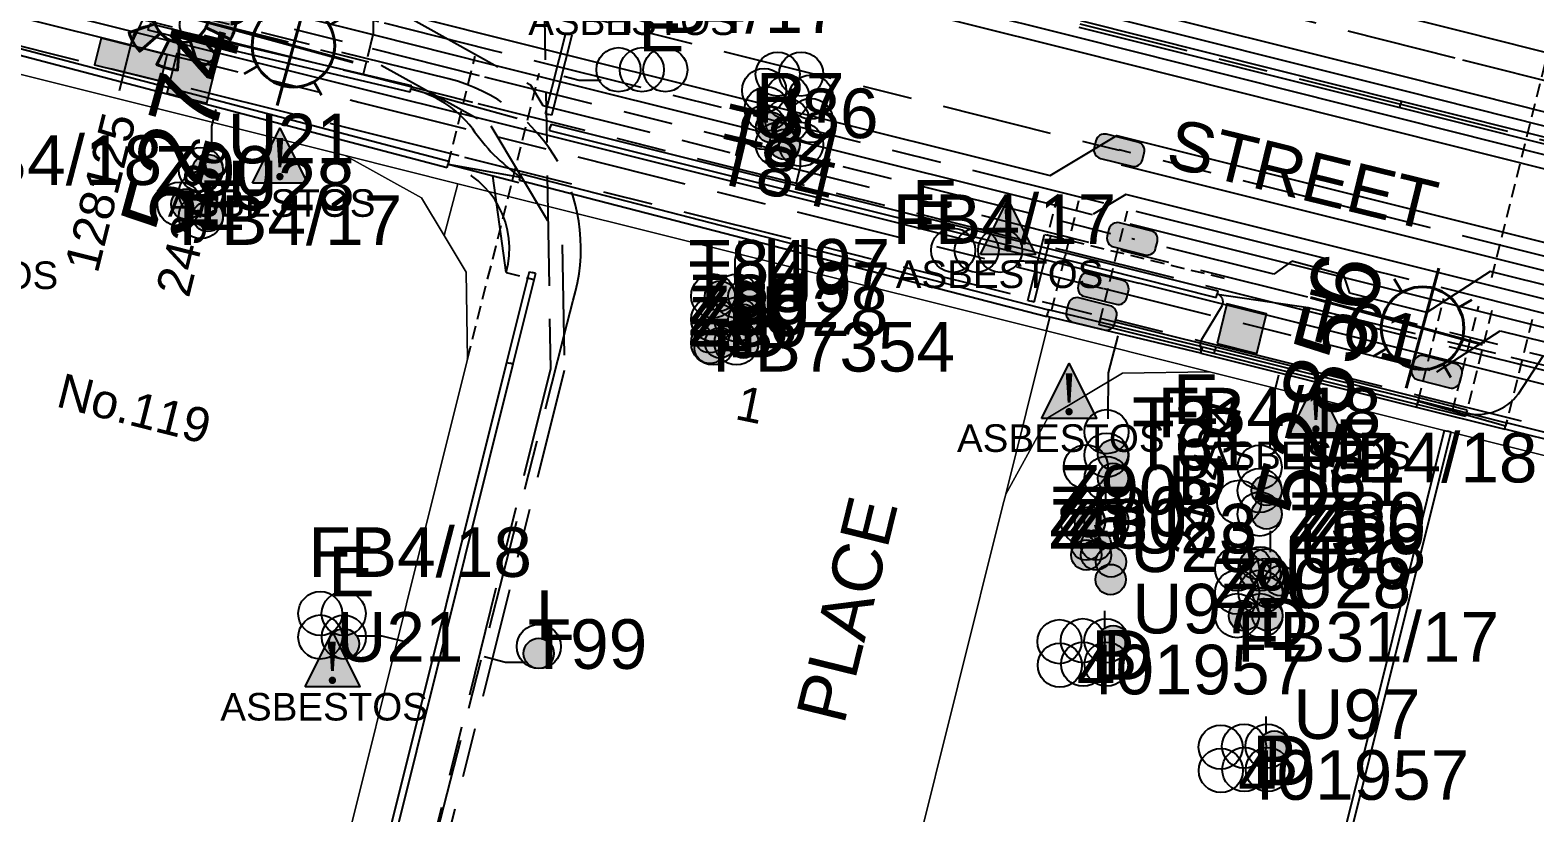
# Model space of a CAD drawing. Header units: metres. Extents: x 313711 to 315840, y 6256069 to 6257554.
# Drawn here: x 315315.6 to 315370.2, y 6256482.2 to 6256510.6 of the extents above; entities that cross this region are included whole.
import ezdxf
from ezdxf.enums import TextEntityAlignment as Align

# ---------------------------------------------------------------- set-up
doc = ezdxf.new("R2010")
doc.units = ezdxf.units.M
doc.linetypes.add('Cable Exist UG', pattern=[8.2, 4, -1.2, 1.8, -1.2])
doc.linetypes.add('DASHED', pattern=[0.75, 0.5, -0.25])
doc.layers.get('0').update_dxf_attribs({"color": 6})
for name, color, linetype in [('_User DUCT CONFIGS', 7, 'Continuous'), ('_User EARTHING', 7, 'Continuous'), ('Duct_SP_EXT', 7, 'Continuous'), ('Equip_HV_EXT', 7, 'Continuous'), ('Equip_LV_EXT', 7, 'Continuous'), ('Equip_SP_SL_EXT', 7, 'Continuous'), ('Mains_HV_EXT', 7, 'Continuous'), ('Mains_HV_MOD', 3, 'Continuous'), ('Mains_LV_EXT', 7, 'Continuous'), ('Mains_SL_EXT', 7, 'Continuous'), ('Mains_TR_EXT', 7, 'Continuous'), ('SupportsUG_SP_LV_EXT', 7, 'Continuous'), ('SupportsUG_SP_LV_SL_EXT', 7, 'Continuous'), ('Trench_SP_EXT', 7, 'Continuous'), ('UG_Details_SP_MISC', 7, 'Continuous')]:
    doc.layers.add(name, color=color, linetype=linetype)
for name, color, linetype, lineweight in [('Cadastre Land Parcels_SP_EXT', 9, 'Continuous', 5), ('Cadastre Road Names_SP_HV_LV_SL_EXT', 9, 'Continuous', 5), ('Cadastre Roads_SP_EXT', 9, 'Continuous', 5)]:
    doc.layers.add(name, color=color, linetype=linetype, lineweight=lineweight)
doc.layers.add('UNKNOWN_FEATURES', color=1, linetype='DASHED', plot=False)
doc.styles.add('COLUMN_LABEL', font='arial.ttf')
doc.styles.add('iecARIAL', font='arial.ttf', dxfattribs={"height": 2})
doc.styles.add('iecNAME', font='times.ttf')
doc.styles.add('POLE_LABEL', font='arial.ttf')
doc.styles.get("Standard").update_dxf_attribs({"font": 'arial.ttf'})
doc.linetypes.add('Cable E UG', pattern='A,6,-0.5,["E",Standard,S=1.7,R=0,X=0.5,Y=-1],-2.9', length=9.4)
doc.linetypes.add('Cable P UG', pattern='A,6,-0.5,["P",Standard,S=1.7,R=0,X=0.5,Y=-1],-2.9', length=9.4)

# ---------------------------------------------------------------- blocks, each defined once
blk = doc.blocks.new('COLUMN_EXT')
blk.add_hatch(color=256).paths.add_polyline_path([(-1.49, 1.48), (-1.49, -1.49), (1.48, -1.49), (1.48, 1.48)])
blk.add_lwpolyline([(-1.49, -1.49), (1.48, -1.49), (1.48, 1.48), (-1.49, 1.48)], close=True)
for tag, height, style, flags, p in [('ASSET_NUM', 2.5, 'COLUMN_LABEL', 8, (2, 2)), ('STRUCTURE_PLANT_NUMBER', 0.2, 'POLE_LABEL', 9, (1.81, 0.03)), ('STREET_CODE', 0.2, 'COLUMN_LABEL', 9, (1.81, -0.2))]:
    blk.add_attdef(tag, text='', height=height, dxfattribs=dict(style=style, flags=flags)).set_placement(p, align=Align.MIDDLE_LEFT)
at = {"flags": 9}
for tag, p in [('COLUMN_TYPE', (1.81, -0.4)), ('OWNED_BY', (1.81, -0.6)), ('STATE', (1.81, -0.8)), ('USAGE', (1.81, -1)), ('STREETNAME', (1.81, -1.6)), ('SUBURB', (1.81, -1.8)), ('LEGEND', (1.81, -1.2)), ('LOCATION', (1.81, -1.4)), ('NOTES', (1.81, -2))]:
    blk.add_attdef(tag, text='', height=0.2, dxfattribs=at).set_placement(p, align=Align.MIDDLE_LEFT)
at = {"flags": 1}
blk.add_attdef('Z', (1.81, -2.35), '', height=0.2, dxfattribs=at)
blk = doc.blocks.new('PILLAR_EXT')
blk.add_hatch(color=256).paths.add_polyline_path([(-2.475, 0.99), (-2.475, -0.99), (2.475, -0.99), (2.475, 0.99)])
blk.add_lwpolyline([(-2.475, -0.99), (2.475, -0.99), (2.475, 0.99), (-2.475, 0.99)], close=True)
at = {"style": 'iecARIAL', "flags": 8}
blk.add_attdef('ASSET_NUM', (1.5, 3.5), '', height=2.5, dxfattribs=at)
for tag, p, flags in [('OWNED_BY', (0, -0.2), 9), ('STATE', (0, -0.4), 9), ('SUPPORT_TYPE', (0, -0.6), 9), ('USAGE', (0, -0.8), 9), ('LEGEND', (0, -1), 9), ('LOCATION', (0, -1.2), 9), ('STREETNAME', (0, -1.8), 9), ('SUBURB', (0, -2), 1), ('NOTES', (0, -1.4), 9), ('PARENT', (0, -1.6), 9)]:
    blk.add_attdef(tag, p, '', height=0.2, dxfattribs=dict(flags=flags))
blk = doc.blocks.new('DUCT_EXT')
blk.add_circle((0, 0.8), 0.8)
at = {"flags": 1}
blk.add_attdef('Z', (0, 0), '', height=0.2, dxfattribs=at)
at = {"flags": 9}
for tag, p in [('DUCT_CODE', (0, 0)), ('XSECT_TYPE', (0, -0.2)), ('STATE', (0, -0.6)), ('FB_REFERENCE', (0, -0.4)), ('NOTES', (0, -0.8))]:
    blk.add_attdef(tag, text='', height=0.2, dxfattribs=at).set_placement(p, align=Align.MIDDLE_LEFT)
blk = doc.blocks.new('SL_LANTERN_EXT')
at = {"lineweight": 40}
for p, q in [((0, 1.968), (0, 6.468)), ((-1.459, 5.676), (-1.061, 5.278)), ((1.458, 5.676), (1.06, 5.278)), ((-2.25, 4.218), (2.25, 4.218)), ((-1.459, 2.759), (-1.061, 3.157)), ((1.458, 2.759), (1.06, 3.157)), ((0, 0), (0, 2.721))]:
    blk.add_line(p, q, dxfattribs=at)
blk.add_circle((0, 4.218), 1.5, dxfattribs=at)
at = {"style": 'iecARIAL', "flags": 8}
blk.add_attdef('ASSET_NUM', (1.5, 1.5), '', height=2.5, dxfattribs=at)
for tag, p, height, flags in [('CONSTRUCTED_VOLTAGE', (0.981, -0.653), 0.2, 9), ('CONTROL_TYPE', (0.981, -0.853), 0.2, 9), ('LANTERN_PURPOSE', (0.981, -1.053), 0.2, 9), ('LANTERN_TYPE', (0.981, -1.253), 0.2, 9), ('LNUMBER', (2.181, -3.253), 2.5, 8), ('OPERATING_VOLTAGE', (0.981, -1.653), 0.2, 9), ('NO_PHASES', (0.981, -1.453), 0.2, 9), ('ORIENTATION', (0.981, -1.853), 0.2, 9), ('OWNED_BY', (0.981, -2.053), 0.2, 9), ('STATE', (0.981, -2.253), 0.2, 9), ('CEXIST', (0.981, -2.653), 0.2, 9), ('CNEW', (0.981, -2.853), 0.2, 9), ('USAGE', (0.981, -2.453), 0.2, 9), ('CNUMBER', (0.981, -3.053), 0.2, 9), ('CREMOVE', (0.981, -3.253), 0.2, 9), ('CREPLACE', (0.981, -3.453), 0.2, 9), ('LKINGHEIGHT', (0.981, -3.653), 0.2, 9), ('LBRACKET', (0.981, -3.853), 0.2, 9), ('LBRACKETVOCAB', (0.981, -4.053), 0.2, 9), ('LCATEGORY', (0.981, -4.253), 0.2, 9), ('LCHARGE1', (0.981, -4.453), 0.2, 9), ('LCHARGE1PERCENT', (0.981, -4.653), 0.2, 9), ('LCHARGE2', (0.981, -4.853), 0.2, 9), ('LCHARGE2PERCENT', (0.981, -5.053), 0.2, 9), ('LCHARGE3', (0.981, -5.253), 0.2, 9), ('LCHARGE3PERCENT', (0.981, -5.453), 0.2, 9), ('LEXIST', (0.981, -5.653), 0.2, 9), ('LLAMP', (0.981, -5.853), 0.2, 9), ('LLAMPVOCAB', (0.981, -6.053), 0.2, 9), ('LMAST', (0.981, -6.253), 0.2, 9), ('LMASTVOCAB', (0.981, -6.453), 0.2, 9), ('LNEW', (0.981, -6.653), 0.2, 9), ('LANTNUMBER', (0.981, -6.853), 0.2, 9), ('LOUTREACH', (0.981, -7.253), 0.2, 9), ('LOUTREACHVOCAB', (0.981, -7.453), 0.2, 9), ('LRATECODE', (0.981, -7.653), 0.2, 9), ('LREMOVE', (0.981, -7.853), 0.2, 9), ('LREPLACE', (0.981, -8.053), 0.2, 9), ('LTYPE', (0.981, -8.253), 0.2, 9), ('LTYPEVOCAB', (0.981, -8.453), 0.2, 9), ('LEGEND', (0.981, -8.653), 0.2, 9), ('LOCATION', (0.981, -8.853), 0.2, 9), ('STREETNAME', (0.981, -9.253), 0.2, 9), ('SUBURB', (0.981, -9.453), 0.2, 1), ('NOTES', (0.981, -9.053), 0.2, 9)]:
    blk.add_attdef(tag, p, '', height=height, dxfattribs=dict(flags=flags))
blk = doc.blocks.new('SL_NIGHTWATCH_EXT')
at = {"lineweight": 40}
h = blk.add_hatch(color=256, dxfattribs=at)
h.paths.add_polyline_path([(0.387, 1.962, 0.098491), (-0.394, 1.961), (-0.197, 0.98, -0.098491), (0.193, 0.981)])
h.paths.add_polyline_path([(0.554, 0.832, -0.098491), (0.83, 0.557), (1.661, 1.114, 0.098491), (1.108, 1.665)])
h.paths.add_polyline_path([(0.98, 0.197, -0.098491), (0.981, -0.193), (1.962, -0.387, 0.098491), (1.961, 0.394)])
h.paths.add_polyline_path([(0.832, -0.554, -0.098491), (0.557, -0.83), (1.114, -1.661, 0.098491), (1.665, -1.108)])
h.paths.add_polyline_path([(-0.193, -0.981), (-0.387, -1.962, 0.098491), (0.394, -1.961), (0.197, -0.98, -0.098491)])
h.paths.add_polyline_path([(-0.83, -0.557), (-1.661, -1.114, 0.098491), (-1.108, -1.665), (-0.554, -0.832, -0.098491)])
h.paths.add_polyline_path([(-0.981, 0.193), (-1.962, 0.387, 0.098491), (-1.961, -0.394), (-0.98, -0.197, -0.098491)])
h.paths.add_polyline_path([(-1.114, 1.661, 0.098491), (-1.665, 1.108), (-0.832, 0.554, -0.098491), (-0.557, 0.83)])
for p, q in [((-1.103, 1.644), (-1.103, 1.644, 0)), ((-1.165, 1.626), (-1.165, 1.626, 0)), ((1.082, 1.626), (1.082, 1.626, 0)), ((1.965, -0.374), (1.965, -0.374, 0)), ((-0.856, -0.574), (-0.856, -0.574, 0)), ((0.819, -0.574), (0.819, -0.574, 0)), ((1.131, -1.65), (1.131, -1.65, 0))]:
    blk.add_line(p, q, dxfattribs=at)
for points in [[(-0.557, 0.83, 0.098491), (-0.832, 0.554), (-1.665, 1.108, -0.098491), (-1.114, 1.661)], [(-0.197, 0.98, -0.098491), (0.193, 0.981), (0.387, 1.962, 0.098491), (-0.394, 1.961)], [(0.83, 0.557), (1.661, 1.114, 0.098491), (1.108, 1.665), (0.554, 0.832, -0.098491)], [(-0.981, 0.193, 0.098491), (-0.98, -0.197), (-1.961, -0.394, -0.098491), (-1.962, 0.387)], [(0.981, -0.193), (1.962, -0.387, 0.098491), (1.961, 0.394), (0.98, 0.197, -0.098491)], [(-0.83, -0.557, 0.098491), (-0.554, -0.832), (-1.108, -1.665, -0.098491), (-1.661, -1.114)], [(0.197, -0.98), (0.394, -1.961, -0.098491), (-0.387, -1.962), (-0.193, -0.981, 0.098491)], [(0.557, -0.83), (1.114, -1.661, 0.098491), (1.665, -1.108), (0.832, -0.554, -0.098491)]]:
    blk.add_lwpolyline(points, format="xyb", close=True, dxfattribs=at)
blk.add_circle((0, 0), 1, dxfattribs=at)
blk = doc.blocks.new('LV_STJ_EXT')
h = blk.add_hatch(color=256)
edge = h.paths.add_edge_path()
edge.add_ellipse((-0.586, 0.131), major_axis=(0.226, 0.226), ratio=1, start_angle=45, end_angle=135)
edge.add_line((-0.906, 0.131), (-0.906, -0.131))
edge.add_ellipse((-0.586, -0.131), major_axis=(0.226, 0.226), ratio=1, start_angle=135, end_angle=225)
edge.add_line((-0.586, -0.451), (0.586, -0.451))
edge.add_ellipse((0.586, -0.131), major_axis=(-0.226, 0.226), ratio=1, start_angle=135, end_angle=225)
edge.add_line((0.906, -0.131), (0.906, 0.131))
edge.add_ellipse((0.586, 0.131), major_axis=(-0.226, 0.226), ratio=1, start_angle=225, end_angle=315)
edge.add_line((0.586, 0.451), (-0.586, 0.451))
blk.add_lwpolyline([(-0.906, 0.131), (-0.906, -0.131, 0.414214), (-0.586, -0.451), (0.586, -0.451, 0.414214), (0.906, -0.131), (0.906, 0.131, 0.414214), (0.586, 0.451), (-0.586, 0.451, 0.414214)], format="xyb", close=True)
at = {"flags": 1}
blk.add_attdef('Z', (0, 0), '', height=0.2, dxfattribs=at)
at = {"flags": 9}
for tag, p in [('ORIENTATION', (0, 0)), ('USAGE', (0, -0.2)), ('LEGEND', (0, -0.4)), ('NOTES', (0, -0.6))]:
    blk.add_attdef(tag, text='', height=0.2, dxfattribs=at).set_placement(p, align=Align.MIDDLE_LEFT)
blk = doc.blocks.new('HV_STJ_EXT')
h = blk.add_hatch(color=256)
edge = h.paths.add_edge_path()
edge.add_ellipse((-0.586, 0.131), major_axis=(0.226, 0.226), ratio=1, start_angle=45, end_angle=135)
edge.add_line((-0.906, 0.131), (-0.906, -0.131))
edge.add_ellipse((-0.586, -0.131), major_axis=(0.226, 0.226), ratio=1, start_angle=135, end_angle=225)
edge.add_line((-0.586, -0.451), (0.586, -0.451))
edge.add_ellipse((0.586, -0.131), major_axis=(-0.226, 0.226), ratio=1, start_angle=135, end_angle=225)
edge.add_line((0.906, -0.131), (0.906, 0.131))
edge.add_ellipse((0.586, 0.131), major_axis=(-0.226, 0.226), ratio=1, start_angle=225, end_angle=315)
edge.add_line((0.586, 0.451), (-0.586, 0.451))
blk.add_lwpolyline([(-0.906, 0.131), (-0.906, -0.131, 0.414214), (-0.586, -0.451), (0.586, -0.451, 0.414214), (0.906, -0.131), (0.906, 0.131, 0.414214), (0.586, 0.451), (-0.586, 0.451, 0.414214)], format="xyb", close=True)
for tag, flags, p in [('ORIENTATION', 9, (1.5, 0)), ('USAGE', 9, (1.5, -0.2)), ('LEGEND', 9, (1.5, -0.4)), ('NOTES', 9, (1.5, -0.6)), ('Z', 1, (1.5, -0.8))]:
    blk.add_attdef(tag, text='', height=0.2, dxfattribs=dict(flags=flags)).set_placement(p, align=Align.MIDDLE_LEFT)
blk = doc.blocks.new('WARNING_FEATURE_EXT')
h = blk.add_hatch(color=2)
h.dxf.hatch_style = 1
h.paths.add_polyline_path([(0.001, 1.995), (-0.994, -0.001), (0.997, -0.001)])
at = {"color": 18, "true_color": 0x000000}
blk.add_lwpolyline([(-0.994, -0.001), (0.001, 1.995), (0.997, -0.001)], close=True, dxfattribs=at)
at = {"color": 18, "true_color": 0x000000, "insert": (0.001, 0.872), "char_height": 1.5, "attachment_point": 5, "line_spacing_factor": 1.5, "style": 'iecNAME'}
blk.add_mtext_dynamic_manual_height_columns('!', width=1.5, gutter_width=4, heights=[0], dxfattribs=at)
at = {"color": 2, "flags": 1}
for tag, p in [('STATE', (1.191, 2.008)), ('HAZMAT_ID', (1.191, 0.723))]:
    blk.add_attdef(tag, p, '', height=0.8, dxfattribs=at)
at = {"color": 2}
blk.add_attdef('WARNING_TYPE', text='', height=1, dxfattribs=at).set_placement((-4.067, -1.217), (4.875, -1.217), align=Align.ALIGNED)
at = {"color": 2, "flags": 1}
blk.add_attdef('WARNING_DESC', text='', height=0.8, dxfattribs=at).set_placement((1.191, -0.562), align=Align.MIDDLE_CENTER)
blk = doc.blocks.new('CABLE_LARGE_EXT')
h = blk.add_hatch(color=256)
edge = h.paths.add_edge_path()
edge.add_arc((0, 0.55), 0.55, 0, 360)
blk.add_circle((0, 0.55), 0.55)
at = {"flags": 1}
blk.add_attdef('Z', (0, 0), '', height=0.2, dxfattribs=at)
at = {"flags": 9}
for tag, p in [('COND_CODE', (0, 0)), ('XSECT_SIZE', (0, -0.6)), ('STATE', (0, -0.4)), ('FB_REFERENCE', (0, -0.2)), ('NOTES', (0, -0.8))]:
    blk.add_attdef(tag, text='', height=0.2, dxfattribs=at).set_placement(p, align=Align.MIDDLE_LEFT)

msp = doc.modelspace()

# ---------------------------------------------------------------- linework, layer by layer
at = {"layer": '_User DUCT CONFIGS'}
for points in [[(315328.09, 6256511.179), (315328.09, 6256510.473), (315327.885, 6256509.62)], [(315327.843, 6256509.479), (315327.717, 6256508.949)], [(315336.354, 6256508.769), (315335.564, 6256508.769), (315335.006, 6256508.911)], [(315322.231, 6256506.165), (315322.231, 6256507.106), (315322.389, 6256507.712)], [(315343.572, 6256506.07), (315343.572, 6256505.634), (315343.436, 6256505.042)], [(315341.218, 6256501.405), (315341.218, 6256502.273), (315341.382, 6256502.964)], [(315351.347, 6256502.219), (315351.675, 6256502.219), (315352.103, 6256502.12)], [(315351.347, 6256502.219), (315351.675, 6256502.219), (315352.103, 6256502.12)], [(315354.754, 6256496.488), (315354.763, 6256498.16), (315355.112, 6256499.502)], [(315360.624, 6256495.413), (315360.624, 6256496.809), (315360.944, 6256498.089)], [(315354.659, 6256493.159), (315354.659, 6256493.93)], [(315360.644, 6256491.66), (315360.644, 6256492.431)], [(315354.634, 6256488.901), (315354.634, 6256489.523)], [(315327.527, 6256488.623), (315328.396, 6256488.623), (315329.379, 6256488.375)], [(315333.613, 6256487.657), (315332.889, 6256487.657), (315332.111, 6256487.861)], [(315360.479, 6256485.076), (315360.479, 6256485.698)]]:
    msp.add_lwpolyline(points, dxfattribs=at)
at = {"layer": 'Cadastre Land Parcels_SP_EXT', "linetype": 'Continuous'}
for points in [[(315330.658, 6256503.14), (315329.834, 6256504.511), (315327.076, 6256506.042), (315313.271, 6256509.492), (315304.636, 6256477.824), (315287.274, 6256482.499), (315285.548, 6256475.592), (315317.476, 6256467.602), (315320.631, 6256467.654), (315322.244, 6256468.621), (315323.338, 6256469.277), (315324.869, 6256472.035), (315331.512, 6256498.651), (315331.458, 6256501.806), (315330.658, 6256503.14)], [(315331.158, 6256505.019), (315327.076, 6256506.042), (315329.834, 6256504.511), (315330.658, 6256503.14), (315331.158, 6256505.019)], [(315352.507, 6256499.678), (315351.032, 6256493.764), (315352.565, 6256496.522), (315355.272, 6256498.145), (315358.429, 6256498.196), (315352.507, 6256499.678)], [(315396.325, 6256468.302), (315401.607, 6256487.407), (315396.244, 6256488.747), (315385.407, 6256491.455), (315358.429, 6256498.196), (315355.272, 6256498.145), (315352.565, 6256496.522), (315351.032, 6256493.764), (315350.93, 6256493.355), (315344.393, 6256467.151), (315344.393, 6256467.139), (315344.448, 6256463.997), (315346.071, 6256461.291), (315348.83, 6256459.76), (315365.154, 6256455.675), (315375.909, 6256452.984), (315386.145, 6256450.423), (315390.575, 6256449.314), (315391.043, 6256449.197), (315396.325, 6256468.302)]]:
    msp.add_lwpolyline(points, close=True, dxfattribs=at)
msp.add_lwpolyline([(315344.393, 6256467.151), (315350.93, 6256493.355), (315351.032, 6256493.764), (315352.507, 6256499.678), (315331.158, 6256505.019), (315330.658, 6256503.14), (315331.458, 6256501.806), (315331.512, 6256498.651), (315324.869, 6256472.035)], dxfattribs=at)
at = {"layer": 'Cadastre Roads_SP_EXT', "linetype": 'Continuous'}
msp.add_lwpolyline([(315247.157, 6256526.038), (315255.926, 6256523.84), (315262.73, 6256522.137), (315294.772, 6256514.122), (315313.271, 6256509.492), (315327.076, 6256506.042), (315331.158, 6256505.019), (315352.507, 6256499.678), (315358.429, 6256498.196), (315385.407, 6256491.455)], dxfattribs=at)
at = {"layer": 'Duct_SP_EXT'}
for p, q in [((315353.749, 6256510.936), (315365.389, 6256508.016)), ((315319.922, 6256510.593), (315319.951, 6256510.709)), ((315321.258, 6256510.258), (315319.922, 6256510.593)), ((315321.316, 6256510.491), (315319.98, 6256510.825)), ((315321.258, 6256510.258), (315321.287, 6256510.375)), ((315321.26, 6256510.258), (315321.287, 6256510.375)), ((315321.315, 6256510.492), (315321.287, 6256510.375)), ((315321.316, 6256510.491), (315321.287, 6256510.375)), ((315329.484, 6256508.575), (315321.315, 6256510.492)), ((315334.337, 6256507.563), (315335.072, 6256510.48)), ((315334.57, 6256507.505), (315335.305, 6256510.422)), ((315335.072, 6256510.48), (315335.188, 6256510.451)), ((315335.305, 6256510.422), (315335.188, 6256510.451)), ((315353.691, 6256510.704), (315365.331, 6256507.784)), ((315314.526, 6256509.88), (315330.776, 6256505.61)), ((315314.587, 6256510.112), (315330.837, 6256505.842)), ((315329.429, 6256508.341), (315321.26, 6256510.258)), ((315329.429, 6256508.341), (315329.456, 6256508.458)), ((315329.484, 6256508.575), (315329.456, 6256508.458)), ((315365.331, 6256507.784), (315365.36, 6256507.9)), ((315365.331, 6256507.784), (315385.701, 6256502.654)), ((315365.389, 6256508.016), (315365.36, 6256507.9)), ((315365.389, 6256508.016), (315385.759, 6256502.886)), ((315334.337, 6256507.563), (315334.454, 6256507.534)), ((315334.57, 6256507.505), (315334.454, 6256507.534)), ((315334.482, 6256506.95), (315334.511, 6256507.066)), ((315334.54, 6256507.183), (315334.511, 6256507.066)), ((315334.54, 6256507.183), (315353.215, 6256502.51)), ((315334.482, 6256506.95), (315353.157, 6256502.278)), ((315330.776, 6256505.61), (315330.806, 6256505.726)), ((315330.837, 6256505.842), (315330.806, 6256505.726)), ((315333.393, 6256505.147), (315333.423, 6256505.263)), ((315333.393, 6256505.147), (315352.53, 6256500.208)), ((315333.453, 6256505.379), (315333.423, 6256505.263)), ((315333.453, 6256505.379), (315352.59, 6256500.44)), ((315351.836, 6256500.787), (315352.434, 6256503.18)), ((315352.069, 6256500.729), (315352.667, 6256503.121)), ((315352.434, 6256503.18), (315352.551, 6256503.151)), ((315352.667, 6256503.121), (315352.551, 6256503.151)), ((315353.157, 6256502.278), (315353.186, 6256502.394)), ((315353.157, 6256502.278), (315358.671, 6256500.898)), ((315353.215, 6256502.51), (315353.186, 6256502.394)), ((315353.215, 6256502.51), (315358.729, 6256501.131)), ((315333.742, 6256501.825), (315332.921, 6256498.535)), ((315333.975, 6256501.767), (315333.154, 6256498.477)), ((315333.742, 6256501.825), (315333.859, 6256501.796)), ((315333.975, 6256501.767), (315333.859, 6256501.796)), ((315358.729, 6256501.131), (315358.7, 6256501.015)), ((315351.836, 6256500.787), (315351.952, 6256500.758)), ((315352.069, 6256500.729), (315351.952, 6256500.758)), ((315358.671, 6256500.898), (315358.7, 6256501.015)), ((315352.53, 6256500.208), (315352.56, 6256500.324)), ((315352.532, 6256500.208), (315352.56, 6256500.324)), ((315358.109, 6256498.874), (315352.532, 6256500.208)), ((315352.588, 6256500.441), (315352.56, 6256500.324)), ((315352.59, 6256500.44), (315352.56, 6256500.324)), ((315358.165, 6256499.108), (315352.588, 6256500.441)), ((315354.418, 6256499.901), (315354.447, 6256500.017)), ((315354.476, 6256500.133), (315354.447, 6256500.017)), ((315358.652, 6256499.089), (315354.476, 6256500.133)), ((315358.594, 6256498.856), (315354.418, 6256499.901)), ((315358.108, 6256498.875), (315358.137, 6256498.991)), ((315358.108, 6256498.875), (315365.938, 6256496.918)), ((315358.109, 6256498.874), (315358.137, 6256498.991)), ((315358.165, 6256499.108), (315358.137, 6256498.991)), ((315358.166, 6256499.107), (315358.137, 6256498.991)), ((315358.166, 6256499.107), (315365.997, 6256497.151)), ((315358.594, 6256498.856), (315358.623, 6256498.973)), ((315365.963, 6256497.015), (315358.594, 6256498.856)), ((315358.652, 6256499.089), (315358.623, 6256498.973)), ((315366.021, 6256497.247), (315358.652, 6256499.089)), ((315332.921, 6256498.535), (315326.551, 6256473.009)), ((315333.154, 6256498.477), (315326.784, 6256472.951)), ((315332.921, 6256498.535), (315333.038, 6256498.506)), ((315333.154, 6256498.477), (315333.038, 6256498.506)), ((315366.021, 6256497.247), (315365.992, 6256497.131)), ((315366.021, 6256497.247), (315365.992, 6256497.131)), ((315367.767, 6256496.811), (315366.021, 6256497.247)), ((315365.938, 6256496.918), (315365.967, 6256497.034)), ((315365.938, 6256496.918), (315365.967, 6256497.034)), ((315365.938, 6256496.918), (315369.14, 6256496.118)), ((315365.963, 6256497.015), (315365.992, 6256497.131)), ((315365.963, 6256497.015), (315365.992, 6256497.131)), ((315367.709, 6256496.578), (315365.963, 6256497.015)), ((315365.997, 6256497.151), (315365.967, 6256497.034)), ((315365.997, 6256497.151), (315365.967, 6256497.034)), ((315365.997, 6256497.151), (315369.198, 6256496.35)), ((315367.709, 6256496.578), (315367.738, 6256496.695)), ((315367.767, 6256496.811), (315367.738, 6256496.695)), ((315369.14, 6256496.118), (315369.169, 6256496.234)), ((315369.14, 6256496.118), (315369.169, 6256496.234)), ((315369.198, 6256496.35), (315369.169, 6256496.234)), ((315369.198, 6256496.35), (315369.169, 6256496.234)), ((315385.605, 6256492.25), (315369.198, 6256496.35)), ((315366.942, 6256496.067), (315358.673, 6256462.917)), ((315367.175, 6256496.009), (315358.906, 6256462.859)), ((315366.942, 6256496.067), (315367.058, 6256496.038)), ((315367.175, 6256496.009), (315367.058, 6256496.038)), ((315385.547, 6256492.017), (315369.14, 6256496.118))]:
    msp.add_line(p, q, dxfattribs=at)
at = {"layer": 'Mains_HV_EXT', "linetype": 'Cable E UG'}
for points in [[(315385.974, 6256503.74), (315365.604, 6256508.87), (315353.963, 6256511.79), (315333.593, 6256516.88), (315320.245, 6256520.24), (315308.597, 6256523.189), (315296.984, 6256526.16), (315290.888, 6256527.671), (315281.166, 6256530.032), (315271.445, 6256532.392), (315258.809, 6256535.421), (315249.126, 6256537.869), (315233.614, 6256541.82), (315227.791, 6256543.27), (315221.247, 6256544.267), (315216.284, 6256545.507), (315211.63, 6256546.67), (315206.924, 6256547.848), (315202.292, 6256549.006), (315200.102, 6256549.546), (315196.875, 6256550.341), (315174.544, 6256555.844), (315148.039, 6256561.635), (315094.754, 6256574.73)], [(315385.852, 6256503.255), (315365.482, 6256508.385), (315353.841, 6256511.305), (315333.472, 6256516.395), (315320.122, 6256519.755), (315308.473, 6256522.705), (315296.862, 6256525.675), (315290.769, 6256527.186), (315281.048, 6256529.546), (315271.327, 6256531.906), (315258.69, 6256534.936), (315249.003, 6256537.385), (315233.492, 6256541.335), (315227.671, 6256542.785), (315221.184, 6256543.973), (315216.211, 6256545.215), (315211.557, 6256546.379), (315206.851, 6256547.556), (315202.22, 6256548.715), (315200.03, 6256549.254), (315196.804, 6256550.05), (315174.475, 6256555.552), (315147.652, 6256561.428), (315094.683, 6256574.439)]]:
    msp.add_lwpolyline(points, dxfattribs=at)
at = {"layer": 'Mains_HV_EXT', "linetype": 'Cable P UG'}
for points in [[(315385.608, 6256502.285), (315365.238, 6256507.415), (315353.599, 6256510.335), (315333.228, 6256515.425), (315319.878, 6256518.785), (315308.227, 6256521.735), (315296.618, 6256524.705), (315290.531, 6256526.214), (315280.812, 6256528.574), (315271.093, 6256530.934), (315258.45, 6256533.964), (315248.757, 6256536.415), (315233.248, 6256540.365), (315227.429, 6256541.815), (315221.038, 6256543.391), (315216.065, 6256544.633), (315211.412, 6256545.797), (315206.705, 6256546.974), (315202.075, 6256548.133), (315199.887, 6256548.672), (315196.66, 6256549.468), (315174.34, 6256554.967), (315147.836, 6256560.758), (315094.54, 6256573.856)], [(315385.486, 6256501.8), (315365.116, 6256506.93), (315353.477, 6256509.85), (315333.107, 6256514.94), (315319.755, 6256518.3), (315308.103, 6256521.251), (315296.496, 6256524.22), (315290.412, 6256525.729), (315280.694, 6256528.088), (315270.975, 6256530.448), (315258.331, 6256533.479), (315248.634, 6256535.931), (315233.126, 6256539.88), (315227.309, 6256541.33), (315220.966, 6256543.1), (315215.993, 6256544.342), (315211.339, 6256545.506), (315206.633, 6256546.683), (315202.003, 6256547.842), (315199.815, 6256548.38), (315196.588, 6256549.176), (315174.272, 6256554.675), (315147.768, 6256560.466), (315094.468, 6256573.565)], [(315520.024, 6256556.791), (315521.712, 6256562.915), (315531.693, 6256560.161), (315531.693, 6256560.161), (315525.289, 6256537.596), (315525.235, 6256537.411), (315524.458, 6256534.217), (315510.988, 6256480.81), (315510.59, 6256479.231), (315510.59, 6256479.231), (315495.69, 6256466.767), (315483.246, 6256469.816), (315453.696, 6256477.047), (315424.063, 6256484.365), (315402.213, 6256489.832), (315396.85, 6256491.172), (315386.013, 6256493.88), (315355.864, 6256501.414)], [(315520.543, 6256556.791), (315522.061, 6256562.3), (315530.592, 6256559.946), (315530.592, 6256559.946), (315524.328, 6256537.872), (315524.269, 6256537.669), (315523.487, 6256534.457), (315510.019, 6256481.054), (315509.7, 6256479.79), (315509.7, 6256479.79), (315495.435, 6256467.859), (315483.483, 6256470.788), (315453.933, 6256478.019), (315426.141, 6256484.882), (315424.549, 6256486.305), (315402.699, 6256491.773), (315397.334, 6256493.113), (315386.497, 6256495.82), (315355.546, 6256503.555)], [(315521.061, 6256556.791), (315522.41, 6256561.685), (315529.492, 6256559.731), (315529.492, 6256559.731), (315523.367, 6256538.148), (315523.303, 6256537.927), (315522.517, 6256534.698), (315509.049, 6256481.299), (315508.809, 6256480.349), (315508.809, 6256480.349), (315495.181, 6256468.951), (315483.721, 6256471.759), (315454.17, 6256478.99), (315426.622, 6256485.793), (315425.031, 6256487.216), (315402.941, 6256492.743), (315397.577, 6256494.083), (315386.74, 6256496.791), (315355.387, 6256504.626), (315354.208, 6256503.92)], [(315521.58, 6256556.791), (315522.759, 6256561.07), (315528.391, 6256559.516), (315528.391, 6256559.516), (315522.406, 6256538.424), (315522.336, 6256538.185), (315521.546, 6256534.938), (315508.079, 6256481.544), (315507.919, 6256480.908), (315507.919, 6256480.908), (315494.927, 6256470.043), (315483.959, 6256472.73), (315454.407, 6256479.962), (315427.103, 6256486.705), (315425.513, 6256488.126), (315403.184, 6256493.713), (315397.819, 6256495.053), (315386.982, 6256497.761), (315386.982, 6256497.761), (315355.228, 6256505.696)], [(315313.849, 6256515.017), (315314.606, 6256514.828), (315328.411, 6256511.377), (315332.494, 6256510.354), (315352.643, 6256505.313), (315355.069, 6256506.767), (315355.069, 6256506.767), (315387.225, 6256498.731), (315398.062, 6256496.023), (315403.426, 6256494.683), (315425.996, 6256489.036), (315425.996, 6256489.036), (315427.584, 6256487.616), (315454.643, 6256480.934), (315484.197, 6256473.701), (315494.673, 6256471.135), (315507.029, 6256481.467), (315507.029, 6256481.467), (315520.348, 6256534.277), (315509.814, 6256537.332), (315513.833, 6256551.191)], [(315248.251, 6256530.403), (315257.019, 6256528.205), (315263.822, 6256526.502), (315295.864, 6256518.487), (315314.363, 6256513.858), (315328.169, 6256510.407), (315332.251, 6256509.384), (315353.599, 6256504.043), (315354.174, 6256503.899)], [(315247.765, 6256528.463), (315256.533, 6256526.265), (315263.337, 6256524.562), (315295.378, 6256516.547), (315313.878, 6256511.918), (315327.683, 6256508.467), (315331.765, 6256507.444), (315353.114, 6256502.103), (315355.864, 6256501.414)]]:
    msp.add_lwpolyline(points, dxfattribs=at)
at = {"layer": 'Mains_HV_EXT', "linetype": 'Cable Exist UG'}
for points in [[(315196.545, 6256506.476), (315197.377, 6256509.908), (315197.377, 6256509.908), (315203.057, 6256531.815), (315202.416, 6256537.294), (315204.166, 6256544.026), (315208.956, 6256542.826), (315208.956, 6256542.826), (315217.742, 6256540.626), (315228.095, 6256538.034), (315232.467, 6256536.938), (315236.695, 6256535.877), (315240.211, 6256534.997), (315244.417, 6256533.942), (315248.86, 6256532.828), (315257.627, 6256530.63), (315264.429, 6256528.927), (315296.471, 6256520.913), (315314.97, 6256516.283), (315328.776, 6256512.832), (315332.858, 6256511.809), (315354.205, 6256506.469), (315355.15, 6256506.232)], [(315387.399, 6256504.521), (315367.336, 6256509.578), (315349.834, 6256513.977), (315334.813, 6256517.752), (315328.636, 6256519.305), (315314.458, 6256522.867), (315296.353, 6256527.418), (315281.443, 6256531.165), (315269.736, 6256534.108), (315270.233, 6256536.046), (315270.233, 6256536.046), (315261.242, 6256538.306), (315261.242, 6256538.306), (315243.311, 6256542.787)], [(315205.529, 6256539.561), (315207.984, 6256538.946), (315216.771, 6256536.745), (315216.771, 6256536.745), (315227.123, 6256534.154), (315231.494, 6256533.058), (315231.494, 6256533.058), (315235.723, 6256531.997), (315239.239, 6256531.117), (315243.444, 6256530.062), (315247.887, 6256528.948), (315256.655, 6256526.75), (315263.458, 6256525.047), (315295.5, 6256517.032), (315313.999, 6256512.403), (315327.805, 6256508.952), (315331.886, 6256507.929), (315353.235, 6256502.588), (315359.157, 6256501.107), (315372.834, 6256497.689)], [(315247.4, 6256527.008), (315256.169, 6256524.81), (315262.972, 6256523.107), (315295.014, 6256515.092), (315313.514, 6256510.463), (315327.319, 6256507.012), (315331.401, 6256505.989), (315352.749, 6256500.648), (315354.143, 6256500.299)], [(315486.401, 6256469.558), (315483.364, 6256470.302), (315478.348, 6256471.53), (315474.75, 6256474.469), (315454.289, 6256479.476), (315454.289, 6256479.476), (315424.667, 6256486.791), (315402.82, 6256492.258), (315397.456, 6256493.598), (315386.619, 6256496.306), (315359.642, 6256503.047), (315353.72, 6256504.528), (315332.372, 6256509.869), (315328.29, 6256510.892), (315314.484, 6256514.343), (315295.985, 6256518.972), (315272.557, 6256524.833)], [(315423.718, 6256453.978), (315425.527, 6256455.018), (315433.98, 6256455.176), (315433.98, 6256455.176), (315432.987, 6256470.829), (315432.729, 6256474.889), (315431.515, 6256479.157), (315428.474, 6256482.806), (315425.936, 6256486.48), (315424.61, 6256488.867), (315424.61, 6256488.867), (315403.306, 6256494.198), (315355.154, 6256506.245)], [(315392.887, 6256490.616), (315385.649, 6256492.425), (315354.143, 6256500.299)]]:
    msp.add_lwpolyline(points, dxfattribs=at)
at = {"layer": 'Mains_HV_MOD', "linetype": 'Cable Exist UG'}
msp.add_lwpolyline([(315279.891, 6256534.665), (315282.938, 6256526.359), (315296.956, 6256522.853), (315315.455, 6256518.223), (315329.261, 6256514.773), (315333.344, 6256513.749), (315334.263, 6256513.519), (315334.518, 6256498.308), (315328.997, 6256476.09)], dxfattribs=at)
at = {"layer": 'Mains_LV_EXT', "linetype": 'Cable Exist UG'}
for points in [[(315324.601, 6256523.412), (315329.367, 6256522.215), (315335.057, 6256518.722), (315335.057, 6256518.722), (315345.229, 6256516.166), (315345.665, 6256515.426), (315347.479, 6256514.942), (315348.141, 6256515.434), (315348.141, 6256515.434), (315350.078, 6256514.947), (315367.58, 6256510.548), (315387.64, 6256505.492), (315391.727, 6256504.496), (315391.919, 6256504.129), (315393.733, 6256503.667), (315394.165, 6256503.901), (315403.462, 6256501.635), (315414.441, 6256498.959)], [(315319.353, 6256510.034), (315313.757, 6256511.433), (315313.757, 6256511.433), (315295.257, 6256516.062), (315295.257, 6256516.062), (315279.815, 6256519.925)], [(315319.298, 6256510.047), (315320.174, 6256511.89), (315320.174, 6256511.89), (315328.047, 6256509.922), (315332.129, 6256508.899), (315355.625, 6256503.02)], [(315374.416, 6256510.887), (315371.279, 6256501.17), (315368.606, 6256501.838), (315366.313, 6256500.349), (315363.511, 6256501.049), (315363.293, 6256501.708), (315361.412, 6256502.206), (315360.759, 6256501.737), (315355.625, 6256503.02), (315355.608, 6256503.025)], [(315319.298, 6256510.047), (315327.562, 6256507.982), (315354.574, 6256501.223)], [(315354.587, 6256501.219), (315366.672, 6256498.198)], [(315366.672, 6256498.198), (315368.965, 6256499.686), (315386.376, 6256495.335), (315396.116, 6256492.902), (315395.633, 6256490.957), (315397.207, 6256490.564)]]:
    msp.add_lwpolyline(points, dxfattribs=at)
at = {"layer": 'Mains_SL_EXT', "linetype": 'Cable Exist UG'}
for points in [[(315321.126, 6256511.137), (315323.475, 6256512.611), (315329.112, 6256511.202), (315333.791, 6256508.605), (315334.24, 6256507.856), (315362.084, 6256500.891)], [(315321.126, 6256511.137), (315328.372, 6256509.326), (315332.352, 6256507.116), (315334.942, 6256502.802), (315335.019, 6256498.25), (315328.94, 6256473.891), (315328.488, 6256474.012), (315327.235, 6256473.254)], [(315362.084, 6256500.891), (315386.255, 6256494.85), (315390.329, 6256493.832)]]:
    msp.add_lwpolyline(points, dxfattribs=at)
at = {"layer": 'Mains_TR_EXT', "linetype": 'Cable Exist UG'}
msp.add_lwpolyline([(315094.611, 6256574.147), (315147.904, 6256561.05), (315174.408, 6256555.26), (315196.732, 6256549.759), (315199.958, 6256548.963), (315202.147, 6256548.424), (315206.778, 6256547.265), (315211.484, 6256546.088), (315216.138, 6256544.924), (315221.111, 6256543.682), (315227.55, 6256542.3), (315233.37, 6256540.85), (315248.88, 6256536.9), (315258.57, 6256534.45), (315271.21, 6256531.42), (315280.93, 6256529.06), (315290.65, 6256526.7), (315296.74, 6256525.19), (315308.35, 6256522.22), (315320, 6256519.27), (315333.35, 6256515.91), (315353.72, 6256510.82), (315365.36, 6256507.9), (315385.73, 6256502.77)], dxfattribs=at)
at = {"layer": 'Trench_SP_EXT', "linetype": 'Cable Exist UG'}
for points in [[(315321.148, 6256511.218), (315321.059, 6256510.862), (315321.059, 6256510.862, 0.302661), (315321.287, 6256510.375)], [(315328.238, 6256473.019), (315335.016, 6256499.525), (315335.341, 6256500.798), (315335.341, 6256500.798, 0.429579), (315330.83, 6256508.822), (315330.83, 6256508.822), (315321.148, 6256511.218)], [(315318.886, 6256508.398), (315319.381, 6256510.378), (315319.381, 6256510.378, -0.388331), (315319.951, 6256510.709)], [(315329.456, 6256508.458, -0.172987), (315331.675, 6256507.034), (315331.675, 6256507.034, 0.090409), (315333.423, 6256505.263)], [(315332.915, 6256501.796, 0.401092), (315330.806, 6256505.726)], [(315358.7, 6256501.015, -0.47797), (315358.886, 6256500.602), (315358.886, 6256500.602), (315358.127, 6256499.348), (315358.127, 6256499.348, 0.266936), (315358.137, 6256498.991)], [(315367.738, 6256496.695, 0.296941), (315369.629, 6256497.396), (315369.629, 6256497.396), (315370.522, 6256498.757)]]:
    msp.add_lwpolyline(points, format="xyb", dxfattribs=at)
for points in [[(315329.456, 6256508.458), (315334.511, 6256507.066)], [(315330.806, 6256505.726), (315333.423, 6256505.263)], [(315358.7, 6256501.015), (315362.003, 6256500.531)], [(315362.003, 6256500.531), (315369.361, 6256498.732), (315373.819, 6256497.641), (315381.818, 6256495.686), (315390.279, 6256493.592)], [(315365.992, 6256497.131), (315369.169, 6256496.234)]]:
    msp.add_lwpolyline(points, dxfattribs=at)
at = {"layer": 'UG_Details_SP_MISC', "linetype": 'Cable Exist UG', "flags": 128}
for points in [[(315330.806, 6256505.726), (315333.372, 6256505.063)], [(315332.915, 6256501.796), (315332.432, 6256505.306)]]:
    msp.add_lwpolyline(points, dxfattribs=at)
at = {"layer": 'UNKNOWN_FEATURES'}
for points in [[(315368.662, 6256501.623), (315371.668, 6256513.643)], [(315330.806, 6256505.726), (315331.786, 6256509.645)], [(315331.512, 6256498.651), (315333.135, 6256505.143), (315334.107, 6256509.033)], [(315352.507, 6256499.678), (315353.69, 6256504.411)], [(315352.931, 6256504.646), (315352.551, 6256503.151)], [(315354.447, 6256500.017), (315355.452, 6256504.033)], [(315358.973, 6256501.58), (315352.551, 6256503.151)], [(315332.915, 6256501.796), (315333.915, 6256501.546)], [(315365.967, 6256497.034), (315365.992, 6256497.131), (315366.923, 6256500.856)], [(315367.243, 6256496.778), (315368.194, 6256500.578)], [(315368.67, 6256500.42), (315367.738, 6256496.695)], [(315370.134, 6256500.093), (315369.169, 6256496.234)]]:
    msp.add_lwpolyline(points, dxfattribs=at)

# ---------------------------------------------------------------- block references
at = {"layer": '_User DUCT CONFIGS'}
for p in [(315336.986, 6256508.356), (315337.836, 6256508.356), (315338.686, 6256508.356), (315349.129, 6256501.804), (315349.979, 6256501.804), (315350.829, 6256501.804)]:
    msp.add_blockref('DUCT_EXT', p, dxfattribs=at)
for name, p, rotation in [('DUCT_EXT', (315343.56, 6256508.998), 90.0000000000002), ('DUCT_EXT', (315344.41, 6256508.998), 90.0000000000002), ('DUCT_EXT', (315343.067, 6256508.404), 90.0000000000002), ('DUCT_EXT', (315343.91, 6256508.163), 90.0000000000002), ('DUCT_EXT', (315344.76, 6256508.163), 90.0000000000002), ('DUCT_EXT', (315343.161, 6256507.738), 90.0000000000002), ('DUCT_EXT', (315343.073, 6256507.06), 90.0000000000002), ('CABLE_LARGE_EXT', (315343.073, 6256507.06), 90.00961709314949), ('DUCT_EXT', (315343.91, 6256507.313), 90.0000000000002), ('DUCT_EXT', (315344.76, 6256507.313), 90.0000000000002), ('DUCT_EXT', (315343.56, 6256506.448), 90.0000000000002), ('DUCT_EXT', (315344.41, 6256506.448), 90.0000000000002), ('CABLE_LARGE_EXT', (315343.56, 6256506.448), 89.94501370041212), ('DUCT_EXT', (315322.637, 6256505.533), 90.0314743671105), ('CABLE_LARGE_EXT', (315322.637, 6256505.533), 90.0000000000002), ('DUCT_EXT', (315322.638, 6256504.683), 90.0314743671105), ('DUCT_EXT', (315321.858, 6256504.279), 90.03147383350176), ('CABLE_LARGE_EXT', (315321.858, 6256504.279), 90.0000000000002), ('DUCT_EXT', (315322.638, 6256503.833), 90.03147383350176), ('CABLE_LARGE_EXT', (315322.638, 6256503.833), 90.0000000000002), ('DUCT_EXT', (315341.218, 6256500.946), 89.95371849291912), ('DUCT_EXT', (315342.068, 6256500.946), 89.95371849291912), ('CABLE_LARGE_EXT', (315341.218, 6256500.946), 89.96972528503073), ('CABLE_LARGE_EXT', (315342.068, 6256500.946), 89.96972528503073), ('DUCT_EXT', (315341.218, 6256500.096), 89.95371849291912), ('CABLE_LARGE_EXT', (315341.218, 6256500.096), 89.96972528503073), ('DUCT_EXT', (315342.068, 6256500.096), 89.95371849291912), ('CABLE_LARGE_EXT', (315342.068, 6256500.096), 90.0000000000002), ('DUCT_EXT', (315341.218, 6256499.246), 90.0000000000002), ('DUCT_EXT', (315341.218, 6256499.246), 90.0000000000002), ('CABLE_LARGE_EXT', (315340.848, 6256499.431), 90.00961709314949), ('DUCT_EXT', (315342.068, 6256499.246), 89.95371849291912), ('CABLE_LARGE_EXT', (315340.848, 6256499.047), 90.00374356399374), ('CABLE_LARGE_EXT', (315341.218, 6256499.246), 90.0000000000002), ('CABLE_LARGE_EXT', (315342.068, 6256499.246), 89.95371849291912), ('DUCT_EXT', (315355.486, 6256496.024), 90.0000000000002), ('DUCT_EXT', (315355.486, 6256495.174), 90.0000000000002), ('CABLE_LARGE_EXT', (315355.474, 6256495.183), 89.4303309585085), ('DUCT_EXT', (315354.74, 6256494.749), 90.0000000000002), ('DUCT_EXT', (315355.486, 6256494.324), 90.0000000000002), ('DUCT_EXT', (315361.046, 6256494.739), 90.0000000000002), ('CABLE_LARGE_EXT', (315355.474, 6256494.333), 90.0000000000002), ('DUCT_EXT', (315361.046, 6256493.889), 90.0000000000002), ('DUCT_EXT', (315360.3, 6256493.464), 90.0000000000002), ('CABLE_LARGE_EXT', (315361.046, 6256493.889), 89.4303309585085), ('DUCT_EXT', (315354.636, 6256492.746), 90.0000000000002), ('DUCT_EXT', (315354.636, 6256492.746), 90.0000000000002), ('DUCT_EXT', (315355.486, 6256492.746), 90.0000000000002), ('DUCT_EXT', (315361.046, 6256493.039), 90.0000000000002), ('CABLE_LARGE_EXT', (315361.046, 6256493.039), 90.0000000000002), ('CABLE_LARGE_EXT', (315354.636, 6256492.746), 90.0000000000002), ('CABLE_LARGE_EXT', (315354.504, 6256491.91), 90.0000000000002), ('CABLE_LARGE_EXT', (315354.862, 6256491.91), 90.0000000000002), ('CABLE_LARGE_EXT', (315354.504, 6256491.552), 90.0000000000002), ('CABLE_LARGE_EXT', (315354.862, 6256491.552), 90.04594690086086), ('CABLE_LARGE_EXT', (315355.404, 6256491.3), 89.9988364665983), ('DUCT_EXT', (315360.225, 6256491.051), 90.0000000000002), ('DUCT_EXT', (315361.075, 6256491.051), 90.0000000000002), ('CABLE_LARGE_EXT', (315360.641, 6256491.23), 90.0000000000002), ('CABLE_LARGE_EXT', (315360.999, 6256491.23), 90.0000000000002), ('CABLE_LARGE_EXT', (315355.388, 6256490.662), 89.95371849291912), ('CABLE_LARGE_EXT', (315360.641, 6256490.872), 90.0000000000002), ('CABLE_LARGE_EXT', (315360.999, 6256490.872), 90.04594690086086), ('DUCT_EXT', (315360.225, 6256490.201), 90.0000000000002), ('DUCT_EXT', (315361.075, 6256490.201), 90.0000000000002), ('CABLE_LARGE_EXT', (315361.075, 6256490.201), 90.03933642325683), ('CABLE_LARGE_EXT', (315361.54, 6256490.62), 89.9988364665983), ('DUCT_EXT', (315326.168, 6256488.626), 0.03147436705543784), ('DUCT_EXT', (315327.018, 6256488.626), 0.03147383344699506), ('DUCT_EXT', (315360.225, 6256489.351), 90.0000000000002), ('DUCT_EXT', (315361.075, 6256489.351), 90.0000000000002), ('CABLE_LARGE_EXT', (315360.225, 6256489.351), 90.0000000000002), ('CABLE_LARGE_EXT', (315361.075, 6256489.351), 89.95371849291912), ('DUCT_EXT', (315326.169, 6256487.776), 0.03147436705543784), ('DUCT_EXT', (315327.019, 6256487.776), 0.03147436705543784), ('DUCT_EXT', (315334.087, 6256487.432), 359.4766124003772), ('DUCT_EXT', (315353.785, 6256488.418), 90.69825494917728), ('DUCT_EXT', (315354.632, 6256488.453), 90.62171836420154), ('DUCT_EXT', (315355.483, 6256488.451), 90.62171836420154), ('CABLE_LARGE_EXT', (315327.019, 6256487.776), 359.4303309595031), ('CABLE_LARGE_EXT', (315334.087, 6256487.432), 359.4766124003772), ('CABLE_LARGE_EXT', (315355.483, 6256488.451), 90.81845548169707), ('DUCT_EXT', (315353.794, 6256487.566), 90.6404149406198), ('DUCT_EXT', (315354.642, 6256487.601), 90.62171836420154), ('DUCT_EXT', (315355.493, 6256487.603), 90.62171836420154), ('DUCT_EXT', (315359.63, 6256484.593), 90.69825494917728), ('DUCT_EXT', (315360.477, 6256484.628), 90.62171836420154), ('DUCT_EXT', (315361.328, 6256484.626), 90.62171836420154), ('CABLE_LARGE_EXT', (315361.328, 6256484.626), 90.81845548169707), ('DUCT_EXT', (315359.64, 6256483.741), 90.6404149406198), ('DUCT_EXT', (315360.487, 6256483.776), 90.62171836420154), ('DUCT_EXT', (315361.338, 6256483.778), 90.62171836420154)]:
    msp.add_blockref(name, p, dxfattribs=dict(at, rotation=rotation))
at = {"layer": '_User EARTHING'}
ref = msp.add_blockref('WARNING_FEATURE_EXT', (315337.78, 6256511.631), dxfattribs=at)
ref.add_attrib('WARNING_TYPE', 'ASBESTOS', (315333.713, 6256510.414), dxfattribs={"layer": '0', "color": 2, "height": 1})
ref = msp.add_blockref('WARNING_FEATURE_EXT', (315324.703, 6256505.036), dxfattribs=at)
ref.add_attrib('WARNING_TYPE', 'ASBESTOS', (315320.637, 6256503.819), dxfattribs={"layer": '0', "color": 2, "height": 1})
ref = msp.add_blockref('WARNING_FEATURE_EXT', (315313.197, 6256502.416), dxfattribs=at)
ref.add_attrib('WARNING_TYPE', 'ASBESTOS', (315309.131, 6256501.2), dxfattribs={"layer": '0', "color": 2, "height": 1})
ref = msp.add_blockref('WARNING_FEATURE_EXT', (315351.111, 6256502.452), dxfattribs=at)
ref.add_attrib('WARNING_TYPE', 'ASBESTOS', (315347.044, 6256501.235), dxfattribs={"layer": '0', "color": 2, "height": 1})
ref = msp.add_blockref('WARNING_FEATURE_EXT', (315353.331, 6256496.509), dxfattribs=at)
ref.add_attrib('WARNING_TYPE', 'ASBESTOS', (315349.265, 6256495.292), dxfattribs={"layer": '0', "color": 2, "height": 1})
ref = msp.add_blockref('WARNING_FEATURE_EXT', (315362.285, 6256495.88), dxfattribs=at)
ref.add_attrib('WARNING_TYPE', 'ASBESTOS', (315358.218, 6256494.663), dxfattribs={"layer": '0', "color": 2, "height": 1})
ref = msp.add_blockref('WARNING_FEATURE_EXT', (315326.608, 6256486.765), dxfattribs=at)
ref.add_attrib('WARNING_TYPE', 'ASBESTOS', (315322.542, 6256485.548), dxfattribs={"layer": '0', "color": 2, "height": 1})
at = {"layer": 'Equip_HV_EXT', "rotation": 345.9691404142624}
for p in [(315355.15, 6256506.232), (315354.143, 6256500.299)]:
    msp.add_blockref('HV_STJ_EXT', p, dxfattribs=at)
at = {"layer": 'Equip_LV_EXT'}
for p, rotation in [((315355.625, 6256503.02), 165.9688258045707), ((315354.574, 6256501.223), 166.3271631940784), ((315366.672, 6256498.198), 165.6855560188027)]:
    msp.add_blockref('LV_STJ_EXT', p, dxfattribs=dict(at, rotation=rotation))
at = {"layer": 'Equip_SP_SL_EXT', "rotation": 254.7302462193466}
msp.add_blockref('SL_NIGHTWATCH_EXT', (315321.126, 6256511.137), dxfattribs=at)
at = {"layer": 'Equip_SP_SL_EXT'}
ref = msp.add_blockref('SL_LANTERN_EXT', (315321.126, 6256511.137), dxfattribs=dict(at, rotation=254.7302461871733))
ref.add_attrib('ASSET_NUM', '52749', dxfattribs={"layer": '0', "height": 2.5, "rotation": 74.7484, "style": 'iecARIAL'}).set_placement((315322.626, 6256512.637), align=Align.MIDDLE_RIGHT)
ref = msp.add_blockref('SL_LANTERN_EXT', (315362.084, 6256500.891), dxfattribs=dict(at, rotation=254.730246155))
ref.add_attrib('ASSET_NUM', '52856', dxfattribs={"layer": '0', "height": 2.5, "rotation": 75.728, "style": 'iecARIAL'}).set_placement((315363.584, 6256502.391), align=Align.MIDDLE_RIGHT)
at = {"layer": 'SupportsUG_SP_LV_EXT'}
ref = msp.add_blockref('PILLAR_EXT', (315319.298, 6256509.516), dxfattribs=dict(at, xscale=0.5, yscale=0.5, zscale=0.5, rotation=165.9657407206705))
ref.add_attrib('ASSET_NUM', '128125', dxfattribs={"layer": '0', "height": 1.25, "rotation": 75.9657, "style": 'iecARIAL'}).set_placement((315318.895, 6256507.534), align=Align.MIDDLE_RIGHT)
at = {"layer": 'SupportsUG_SP_LV_SL_EXT'}
ref = msp.add_blockref('COLUMN_EXT', (315321.504, 6256508.843), dxfattribs=dict(at, xscale=0.5, yscale=0.5, zscale=0.5, rotation=165.9661708530636))
ref.add_attrib('ASSET_NUM', '243486', dxfattribs={"layer": '0', "height": 1.25, "rotation": 75.8677, "style": 'COLUMN_LABEL'}).set_placement((315321.608, 6256506.801), align=Align.TOP_RIGHT)
ref = msp.add_blockref('COLUMN_EXT', (315359.601, 6256499.766), dxfattribs=dict(at, xscale=0.5, yscale=0.5, zscale=0.5, rotation=345.9691404061768))
ref.add_attrib('ASSET_NUM', '243494', dxfattribs={"layer": '0', "height": 1.25, "rotation": 75.728, "style": 'COLUMN_LABEL'}).set_placement((315358.405, 6256497.294), align=Align.TOP_RIGHT)

# ---------------------------------------------------------------- texts
at = {"layer": '_User DUCT CONFIGS'}
for s, p in [('FB4/17', (315336.976, 6256510.489)), ('E', (315337.701, 6256509.818)), ('R7', (315341.969, 6256507.24)), ('U86', (315341.808, 6256506.673)), ('U21', (315322.807, 6256505.759)), ('FB4/18', (315312.322, 6256504.974)), ('Z90', (315320.153, 6256504.584)), ('U28', (315322.807, 6256504.059)), ('E', (315321.758, 6256503.341)), ('E', (315347.627, 6256503.353)), ('FB4/17', (315321.034, 6256502.8)), ('FB4/17', (315346.937, 6256502.834)), ('T84', (315339.522, 6256501.183)), ('U97', (315342.229, 6256501.215)), ('T84', (315339.522, 6256500.406)), ('U97', (315342.229, 6256500.365)), ('Z80', (315339.522, 6256499.922)), ('Z90', (315339.514, 6256499.516)), ('U28', (315342.163, 6256499.499)), ('Z80', (315339.522, 6256499.112)), ('B', (315340.939, 6256498.723)), ('D', (315341.359, 6256498.722)), ('FB7354', (315340.39, 6256498.205)), ('E', (315357.095, 6256496.305)), ('T31', (315355.621, 6256495.471)), ('FB4/18', (315356.547, 6256495.818)), ('T61', (315355.621, 6256494.621)), ('E', (315362.975, 6256494.678)), ('T31', (315361.193, 6256494.177)), ('FB4/18', (315362.217, 6256494.184)), ('B', (315356.905, 6256493.365)), ('D', (315357.254, 6256493.372)), ('T61', (315361.193, 6256493.327)), ('Z90', (315352.932, 6256493.02)), ('Z5', (315352.596, 6256492.235)), ('Z80', (315353.279, 6256492.232)), ('Z5', (315352.596, 6256491.782)), ('Z80', (315353.267, 6256491.787)), ('U23', (315355.548, 6256491.608)), ('Z5', (315361.262, 6256492.03)), ('Z80', (315361.933, 6256491.582)), ('Z80', (315361.945, 6256492.027)), ('Z5', (315361.262, 6256491.577)), ('FB4/18', (315325.739, 6256490.757)), ('U28', (315355.557, 6256490.932)), ('U23', (315361.673, 6256490.891)), ('E', (315326.462, 6256490.057)), ('U86', (315361.135, 6256490.313)), ('Z90', (315358.52, 6256489.625)), ('U28', (315361.13, 6256489.623)), ('L', (315333.975, 6256488.465)), ('U97', (315355.624, 6256488.706)), ('FB31/17', (315359.423, 6256487.683)), ('D', (315360.213, 6256488.196)), ('U21', (315326.75, 6256487.683)), ('T99', (315333.697, 6256487.421)), ('B', (315354.133, 6256487.024)), ('D', (315354.558, 6256487.026)), ('401957', (315353.615, 6256486.497)), ('U97', (315361.469, 6256484.881)), ('B', (315359.978, 6256483.199)), ('D', (315360.403, 6256483.201)), ('401957', (315359.46, 6256482.672))]:
    msp.add_text(s, height=1.8, dxfattribs=at).set_placement(p)
at = {"layer": 'Cadastre Land Parcels_SP_EXT'}
for s, rotation, p in [('No.119', 345.8161, (315316.538, 6256496.951)), ('1', 348.2649, (315341.169, 6256496.492))]:
    msp.add_text(s, height=1.25, rotation=rotation, dxfattribs=at).set_placement(p)
at = {"layer": 'Cadastre Road Names_SP_HV_LV_SL_EXT'}
for s, rotation, p in [('MACQUARIE                                                            STREET', 346.1956, (315301.282, 6256519.303)), ('CIVIC                                  PLACE', 76.1956, (315337.897, 6256455.778))]:
    msp.add_text(s, height=1.8, rotation=rotation, dxfattribs=at).set_placement(p)
at = {"layer": 'Mains_LV_EXT'}
for s, rotation, p in [('T84', 346.3609, (315340.572, 6256506.194)), ('T84', 346.5759, (315340.366, 6256505.103)), ('T61', 345.9685, (315361.623, 6256499.46))]:
    msp.add_text(s, height=1.8, rotation=rotation, dxfattribs=at).set_placement(p)

doc.saveas('drawing.dxf')
